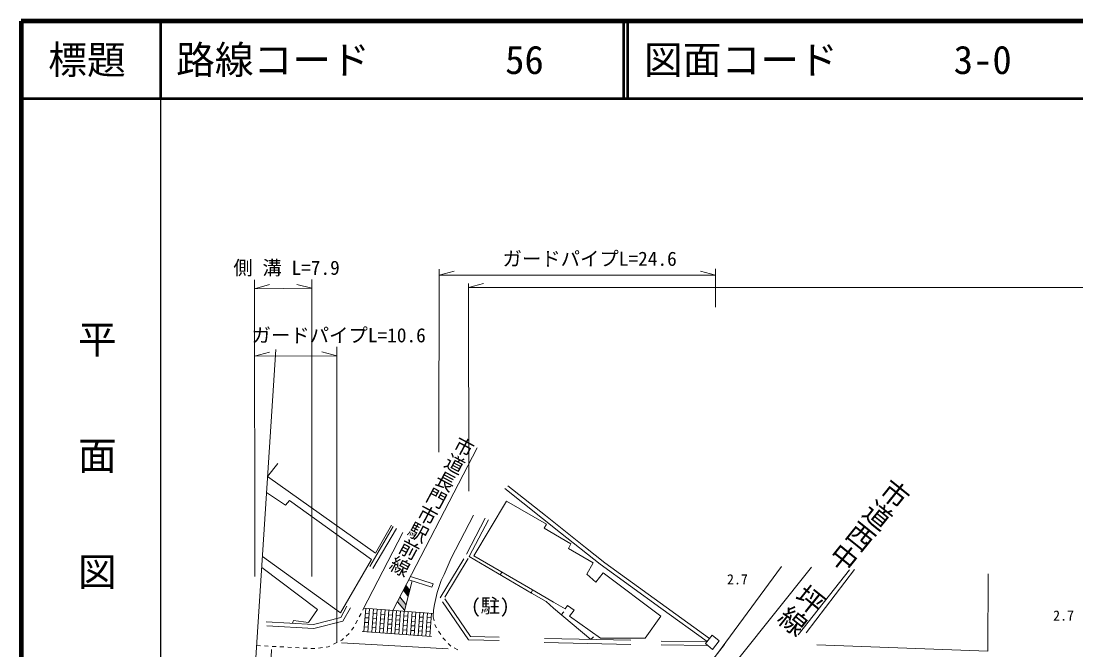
# Model space of a CAD drawing. Units: millimetres on the paper, with parts at other scales. Extents: x 40 to 680, y 20 to 380.
# Drawn here: x 40 to 176.1, y 298.8 to 380 of the extents above; entities that cross this region are included whole.
import ezdxf
from ezdxf.enums import TextEntityAlignment as Align

# ---------------------------------------------------------------- set-up
doc = ezdxf.new("R2010")
doc.units = ezdxf.units.MM
for name, color, linetype, lineweight in [('M-BGD', 7, 'Continuous', 13), ('M-STR-HTXT', 7, 'Continuous', 13), ('M-TTL', 2, 'Continuous', 140), ('M-TTL-BAND', 7, 'Continuous', 25), ('M-TTL-LINE', 7, 'Continuous', 50), ('M-TTL-TXT', 7, 'Continuous', 13)]:
    doc.layers.add(name, color=color, linetype=linetype, lineweight=lineweight)
doc.styles.add('@ＭＳ ゴシック', font='')
doc.styles.add('ＭＳ ゴシック', font='')
doc.styles.get('@ＭＳ ゴシック').set_extended_font_data('@MS Gothic')
doc.styles.get('ＭＳ ゴシック').set_extended_font_data('MS Gothic')

msp = doc.modelspace()

# ---------------------------------------------------------------- hatches: boundary and pattern name
at = {"layer": 'M-BGD'}
for points in [[(89.328, 306.535), (89.932, 305.723), (90.14, 306.534), (89.665, 307.184)], [(88.887, 305.686), (88.556, 305.047), (89.472, 303.929), (89.663, 304.677)]]:
    msp.add_hatch(color=256, dxfattribs=at).paths.add_polyline_path(points)

# ---------------------------------------------------------------- linework, layer by layer
for p, q in [((66.757, 242.937), (72.874, 337.611)), ((87.974, 303.925), (98.862, 324.915)), ((99.902, 315.83), (97.47, 311.205)), ((88.011, 314.739), (85.01, 309.598)), ((85.394, 309.349), (88.447, 314.49)), ((84.1, 303.981), (89.278, 313.96)), ((97.11, 310.588), (94.064, 305.568)), ((97.675, 310.604), (94.663, 305.64)), ((129.859, 298.34), (138.142, 309.582)), ((132.597, 297.754), (141.974, 309.512)), ((140.283, 300.752), (146.896, 309.164)), ((147.527, 309.188), (141.311, 301.032)), ((90.449, 307.738), (89.459, 303.88)), ((102.035, 308.874), (101.84, 308.516)), ((89.328, 306.535), (89.932, 305.723)), ((89.665, 307.184), (90.14, 306.534)), ((106.008, 306.566), (105.829, 306.157)), ((88.556, 305.047), (89.479, 303.958)), ((88.887, 305.686), (89.663, 304.677)), ((94.384, 305.048), (97.737, 300.139)), ((83.63, 303.088), (83.863, 303.53)), ((84.095, 303.973), (84.1, 303.981)), ((84.212, 304.197), (93.194, 303.542)), ((84.465, 304.179), (84.246, 301.187)), ((84.421, 303.58), (84.92, 303.544)), ((84.745, 301.15), (84.963, 304.143)), ((85.462, 304.106), (85.244, 301.114)), ((85.742, 301.078), (85.961, 304.07)), ((86.459, 304.033), (86.241, 301.041)), ((86.74, 301.005), (86.958, 303.997)), ((87.457, 303.961), (87.238, 300.969)), ((87.737, 300.932), (87.955, 303.924)), ((88.454, 303.888), (88.236, 300.896)), ((88.734, 300.859), (88.953, 303.852)), ((89.451, 303.815), (89.233, 300.823)), ((89.732, 300.787), (89.95, 303.779)), ((90.449, 303.742), (90.23, 300.75)), ((90.729, 300.714), (90.947, 303.706)), ((91.446, 303.67), (91.228, 300.678)), ((91.726, 300.641), (91.945, 303.633)), ((92.443, 303.597), (92.225, 300.605)), ((92.724, 300.568), (92.942, 303.561)), ((110.042, 303.741), (109.688, 303.365)), ((83.164, 302.203), (83.397, 302.645)), ((84.334, 302.384), (84.832, 302.347)), ((84.377, 302.982), (84.876, 302.946)), ((85.331, 302.311), (85.83, 302.275)), ((85.375, 302.909), (85.873, 302.873)), ((85.418, 303.508), (85.917, 303.471)), ((86.328, 302.238), (86.827, 302.202)), ((86.372, 302.837), (86.871, 302.8)), ((86.416, 303.435), (86.914, 303.399)), ((87.369, 302.764), (87.868, 302.727)), ((87.413, 303.362), (87.912, 303.326)), ((88.367, 302.691), (88.865, 302.655)), ((88.41, 303.289), (88.909, 303.253)), ((89.364, 302.618), (89.863, 302.582)), ((89.408, 303.217), (89.906, 303.18)), ((90.361, 302.546), (90.86, 302.509)), ((90.405, 303.144), (90.904, 303.108)), ((91.359, 302.473), (91.857, 302.436)), ((91.402, 303.071), (91.901, 303.035)), ((92.356, 302.4), (92.855, 302.364)), ((92.4, 302.998), (92.898, 302.962)), ((93.187, 303.078), (93.287, 302.588)), ((81.964, 300.619), (82.329, 300.961)), ((82.628, 301.362), (82.921, 301.767)), ((83.994, 301.205), (92.976, 300.55)), ((84.29, 301.785), (84.789, 301.749)), ((85.287, 301.712), (85.786, 301.676)), ((86.285, 301.64), (86.783, 301.603)), ((87.282, 301.567), (87.781, 301.531)), ((87.326, 302.165), (87.824, 302.129)), ((88.279, 301.494), (88.778, 301.458)), ((88.323, 302.093), (88.822, 302.056)), ((89.277, 301.422), (89.775, 301.385)), ((89.32, 302.02), (89.819, 301.984)), ((90.274, 301.349), (90.773, 301.312)), ((90.318, 301.947), (90.816, 301.911)), ((91.271, 301.276), (91.77, 301.24)), ((91.315, 301.874), (91.814, 301.838)), ((92.269, 301.203), (92.767, 301.167)), ((92.312, 301.802), (92.811, 301.765)), ((93.386, 302.098), (93.411, 301.974)), ((93.411, 301.974), (93.612, 301.659)), ((93.881, 301.237), (94.15, 300.816)), ((80.302, 299.545), (80.751, 299.766)), ((81.199, 299.987), (81.387, 300.079)), ((81.358, 299.743), (95.091, 298.962)), ((81.387, 300.079), (81.599, 300.278)), ((94.42, 300.395), (94.439, 300.364)), ((94.439, 300.364), (94.76, 300.03)), ((95.106, 299.669), (95.426, 299.336)), ((97.737, 300.139), (101.672, 300.053)), ((107.512, 299.784), (118.687, 299.538)), ((107.524, 300.312), (118.699, 300.067)), ((121.453, 287.646), (130.785, 299.517)), ((122.585, 299.48), (128.501, 299.396)), ((122.591, 299.974), (128.508, 299.89)), ((70.405, 299.395), (70.904, 299.368)), ((71.403, 299.341), (71.903, 299.314)), ((71.891, 288.398), (72.304, 298.873)), ((72.402, 299.286), (72.901, 299.259)), ((73.401, 299.232), (73.9, 299.205)), ((74.399, 299.178), (74.898, 299.15)), ((75.398, 299.123), (75.897, 299.096)), ((76.396, 299.069), (76.895, 299.041)), ((77.395, 299.014), (77.894, 298.987)), ((78.389, 299.048), (78.885, 299.116)), ((79.38, 299.184), (79.642, 299.22)), ((79.642, 299.22), (79.853, 299.324)), ((95.426, 299.336), (95.46, 299.318)), ((95.902, 299.083), (96.343, 298.849))]:
    msp.add_line(p, q, dxfattribs=at)
for points in [[(73.148, 322.873), (71.813, 321.189), (85.727, 311.319), (87.779, 314.915)], [(128.835, 300.317), (115.321, 310.079), (112.826, 312.062), (107.676, 316.17), (102.792, 319.995)], [(71.682, 319.154), (74.124, 317.516), (74.636, 318.098), (85.2, 310.477), (81.231, 303.621), (71.147, 310.873)], [(102.438, 319.658), (109.612, 313.953), (114.739, 309.887), (122.548, 304.231), (128.53, 299.919)], [(98.361, 316.201), (95.478, 310.669), (94.578, 308.562), (94.191, 307.766), (93.699, 306.215), (93.356, 304.706), (93.2, 303.937), (93.187, 303.078)], [(100.307, 315.617), (97.822, 310.892), (105.848, 306.146), (107.738, 305.053), (108.704, 304.192), (113.521, 300.148), (113.86, 300.52)], [(71.055, 309.454), (78.261, 304.042), (77.085, 302.345), (75.161, 302.604), (75.033, 302.263)], [(90.234, 308.283), (93.174, 307.346), (93.021, 306.924), (90.022, 307.873)], [(164.802, 308.642), (164.756, 298.649), (142.677, 299.494)], [(94.662, 305.434), (97.985, 300.569), (101.682, 300.488)], [(71.64, 302.46), (77.74, 302.107), (81.243, 303.003), (82.04, 304.457)], [(71.712, 301.93), (77.782, 301.596), (81.521, 302.537), (82.516, 304.251)]]:
    msp.add_lwpolyline(points, dxfattribs=at)
for points in [[(102.643, 318.018), (107.816, 315.054), (107.486, 314.528), (110.958, 312.505), (110.623, 311.914), (113.808, 310.055), (112.982, 308.619), (114.182, 307.59), (115.11, 308.795), (122.541, 303.199), (120.547, 300.329), (114.763, 300.334), (110.768, 303.198), (111.378, 303.972), (110.519, 304.551), (110.193, 304.129), (108.694, 304.975), (106.292, 306.402), (98.407, 310.982)], [(128.319, 299.644), (129.155, 300.733), (130.083, 299.981), (129.238, 298.868)]]:
    msp.add_lwpolyline(points, close=True, dxfattribs=at)
at = {"layer": 'M-STR-HTXT'}
for p, q in [((93.939, 347.969), (93.925, 324.339)), ((93.939, 347.19), (95.87, 347.709)), ((93.939, 347.19), (129.594, 347.215)), ((129.594, 347.215), (127.664, 347.73)), ((129.595, 348.006), (129.588, 343.063)), ((70.127, 346.602), (70.142, 308.285)), ((70.127, 345.438), (72.053, 345.977)), ((77.511, 345.518), (75.575, 346.014)), ((77.519, 308.319), (77.511, 346.628)), ((97.74, 345.622), (99.672, 346.14)), ((97.74, 346.126), (97.757, 319.318)), ((70.127, 345.438), (77.511, 345.518)), ((97.74, 345.622), (467.191, 345.592)), ((80.735, 337.937), (80.729, 299.718)), ((70.131, 336.736), (72.061, 337.261)), ((70.131, 336.736), (80.735, 336.776)), ((80.735, 336.776), (78.803, 337.286))]:
    msp.add_line(p, q, dxfattribs=at)
at = {"layer": 'M-TTL'}
for p, q in [((40, 380), (40, 20)), ((680, 380), (40, 380))]:
    msp.add_line(p, q, dxfattribs=at)
at = {"layer": 'M-TTL-BAND'}
msp.add_line((58, 370), (58, 20), dxfattribs=at)
at = {"layer": 'M-TTL-LINE'}
for p, q in [((58, 380), (58, 370)), ((117.75, 380), (117.75, 370)), ((118.25, 380), (118.25, 370)), ((40, 370), (680, 370))]:
    msp.add_line(p, q, dxfattribs=at)

# ---------------------------------------------------------------- texts
at = {"layer": 'M-BGD', "style": '@ＭＳ ゴシック'}
for s, height, rotation, p in [('市道長門市駅前線', 1.833, 241.897, (96.422, 326.845)), ('市道西中\u3000坪線', 2.566, 231.227, (152.228, 321.626))]:
    msp.add_text(s, height=height, rotation=rotation, dxfattribs=at).set_placement(p, align=Align.BOTTOM_LEFT)
at = {"layer": 'M-BGD', "style": 'ＭＳ ゴシック'}
for s, height, p in [('2.7', 1.32, (131.088, 306.882)), ('(駐)', 1.833, (98.052, 303.048)), ('2.7', 1.32, (173.171, 302.202))]:
    msp.add_text(s, height=height, dxfattribs=at).set_placement(p, align=Align.BOTTOM_LEFT)
at = {"layer": 'M-STR-HTXT', "style": 'ＭＳ ゴシック'}
for s, p in [('ガードパイプL=24.6', (102.122, 347.857)), ('側 溝 L=7.9', (67.393, 346.692)), ('ガードパイプL=10.6', (69.739, 337.979))]:
    msp.add_text(s, height=1.833, dxfattribs=at).set_placement(p, align=Align.BOTTOM_LEFT)
at = {"layer": 'M-TTL-BAND', "style": '@ＭＳ ゴシック'}
msp.add_text('平\u3000\u3000面\u3000\u3000図', height=3.666, rotation=270, dxfattribs=at).set_placement((49.777, 306.475), align=Align.MIDDLE_RIGHT)
at = {"layer": 'M-TTL-TXT', "style": 'ＭＳ ゴシック'}
msp.add_text('標題', height=3.666, dxfattribs=at).set_placement((48.5, 375), align=Align.MIDDLE_CENTER)
for s, p in [('路線コード       56', (60, 375)), ('図面コード      3-0', (120.38, 375))]:
    msp.add_text(s, height=3.666, dxfattribs=at).set_placement(p, align=Align.MIDDLE_LEFT)

doc.saveas('drawing.dxf')
